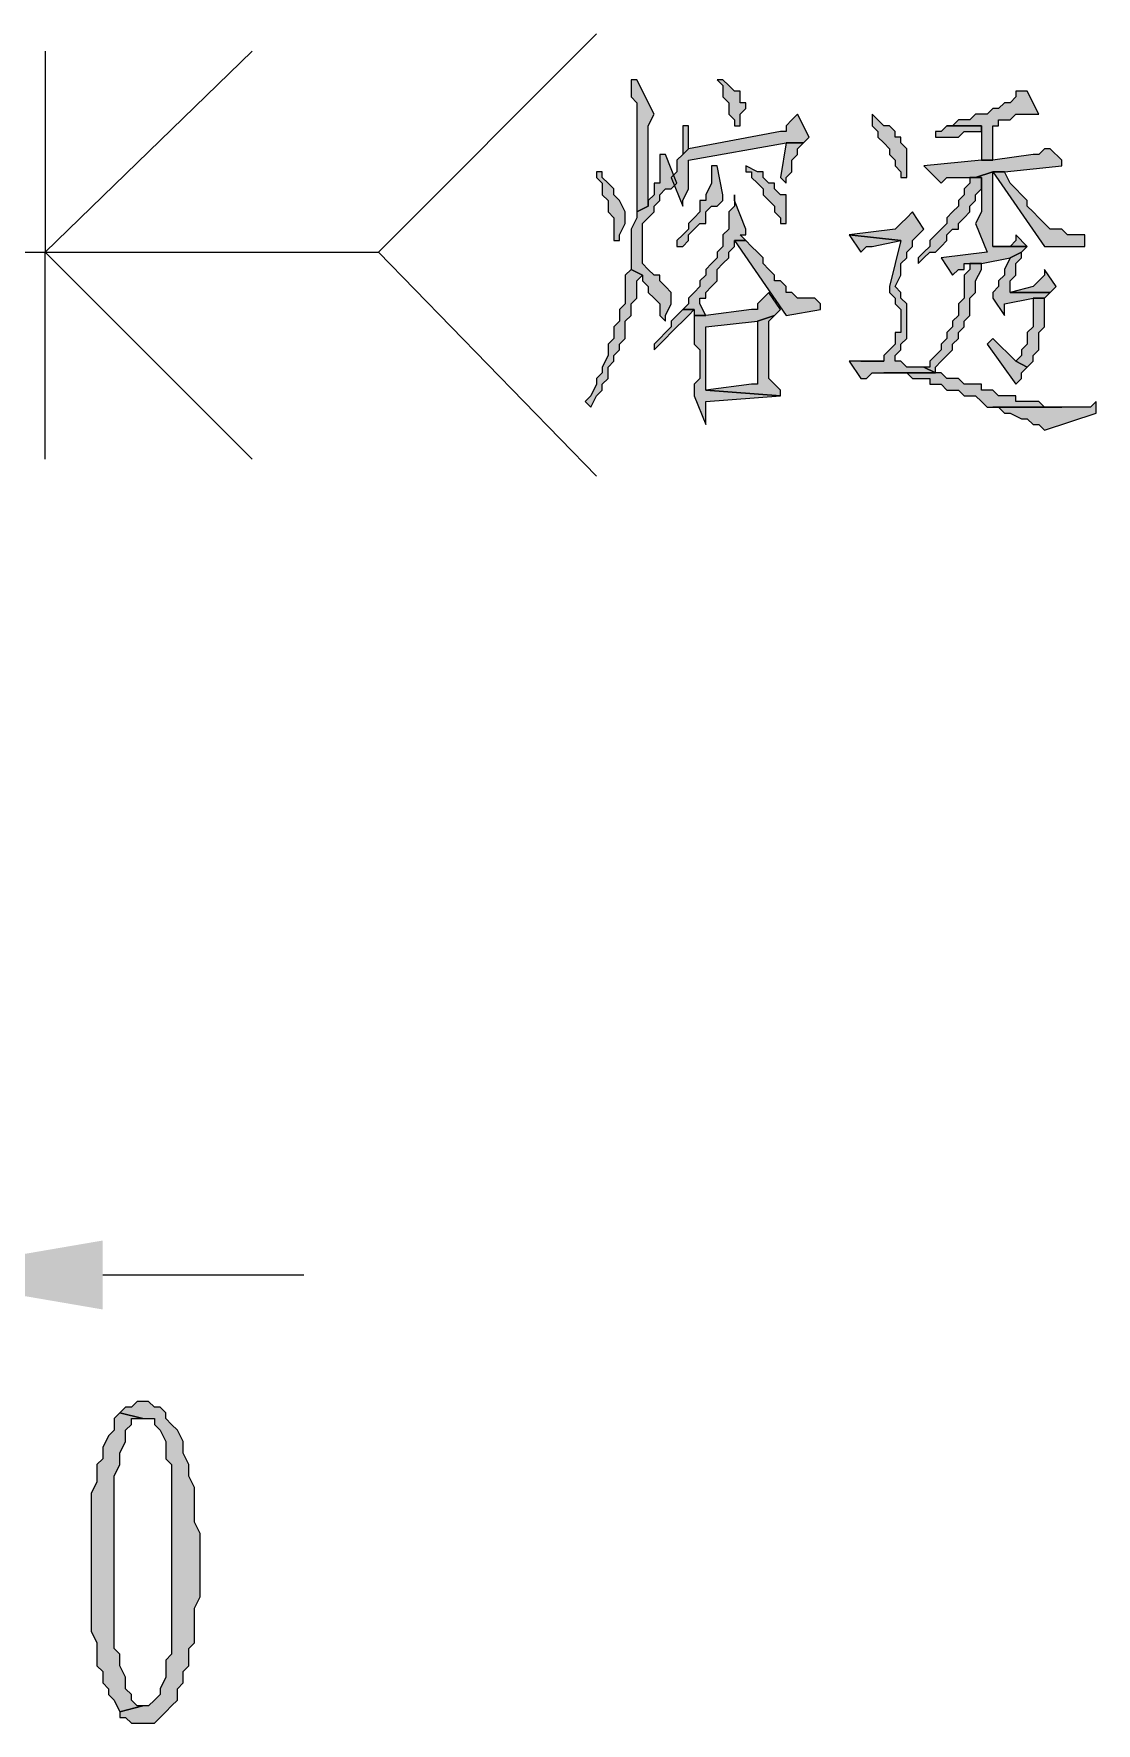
# Model space of a CAD drawing. Header units: millimetres. Extents: x 24 to 410, y 10 to 282.
# Drawn here: x 201.04 to 208.87, y 129.29 to 141.73 of the extents above; entities that cross this region are included whole.
import ezdxf

# ---------------------------------------------------------------- set-up
doc = ezdxf.new("R2010")
doc.units = ezdxf.units.MM

msp = doc.modelspace()

# ---------------------------------------------------------------- hatches: boundary and pattern name
h = msp.add_hatch(color=256)
h.dxf.hatch_style = 2
h.paths.add_polyline_path([(205.486, 141.393333), (205.443667, 141.393333), (205.443667, 141.351), (205.443667, 141.266333), (205.486, 141.224), (205.486, 140.419667), (205.570667, 140.462), (205.570667, 140.589), (205.570667, 140.631333), (205.570667, 141.054667), (205.613, 141.139333)])
h = msp.add_hatch(color=256)
h.dxf.hatch_style = 2
h.paths.add_polyline_path([(206.078667, 141.393333), (206.121, 141.351), (206.121, 141.266333), (206.163333, 141.224), (206.163333, 141.139333), (206.205667, 141.097), (206.205667, 141.054667), (206.248, 141.054667), (206.248, 141.139333), (206.290333, 141.181667), (206.290333, 141.224), (206.248, 141.224), (206.248, 141.308667), (206.205667, 141.308667), (206.163333, 141.351), (206.121, 141.393333)])
h = msp.add_hatch(color=256)
h.dxf.hatch_style = 2
h.paths.add_polyline_path([(208.322333, 141.308667), (208.28, 141.308667), (208.28, 141.266333), (208.237667, 141.224), (208.195333, 141.224), (208.153, 141.181667), (208.110667, 141.181667), (208.068333, 141.139333), (207.983667, 141.139333), (207.941333, 141.097), (207.856667, 141.097), (207.814333, 141.054667), (207.772, 141.054667), (208.026, 141.054667), (208.026, 140.800667), (208.110667, 140.800667), (208.110667, 141.054667), (208.153, 141.054667), (208.153, 141.097), (208.237667, 141.097), (208.28, 141.139333), (208.449333, 141.139333), (208.364667, 141.308667)])
h = msp.add_hatch(color=256)
h.dxf.hatch_style = 2
h.paths.add_polyline_path([(206.671333, 141.139333), (206.629, 141.097), (206.586667, 141.054667), (206.586667, 141.012333), (206.544333, 141.012333), (205.867, 140.885333), (205.824667, 140.843), (205.782333, 140.800667), (205.782333, 140.716), (205.74, 140.673667), (205.824667, 140.462), (205.824667, 140.504333), (205.867, 140.589), (205.867, 140.800667), (206.586667, 140.927667), (206.713667, 140.927667), (206.756, 140.97)])
h = msp.add_hatch(color=256)
h.dxf.hatch_style = 2
h.paths.add_polyline_path([(207.221667, 141.139333), (207.221667, 141.054667), (207.264, 141.012333), (207.264, 140.97), (207.306333, 140.927667), (207.348667, 140.885333), (207.348667, 140.843), (207.391, 140.800667), (207.391, 140.758333), (207.433333, 140.716), (207.433333, 140.673667), (207.475667, 140.673667), (207.475667, 140.885333), (207.433333, 140.927667), (207.433333, 140.97), (207.391, 140.97), (207.391, 141.012333), (207.348667, 141.054667), (207.306333, 141.054667), (207.264, 141.097)])
h = msp.add_hatch(color=256)
h.dxf.hatch_style = 2
h.paths.add_polyline_path([(205.867, 141.054667), (205.824667, 141.054667), (205.824667, 141.012333), (205.824667, 140.843), (205.867, 140.885333)])
h = msp.add_hatch(color=256)
h.dxf.hatch_style = 2
h.paths.add_polyline_path([(207.772, 141.054667), (207.729667, 141.012333), (207.687333, 141.012333), (207.687333, 140.97), (207.856667, 140.97), (207.899, 141.012333), (208.026, 141.012333), (208.026, 141.054667)])
h = msp.add_hatch(color=256)
h.dxf.hatch_style = 2
h.paths.add_polyline_path([(206.713667, 140.927667), (206.586667, 140.927667), (206.544333, 140.673667), (206.586667, 140.631333), (206.586667, 140.673667), (206.629, 140.716), (206.629, 140.800667), (206.671333, 140.843), (206.671333, 140.885333)])
h = msp.add_hatch(color=256)
h.dxf.hatch_style = 2
h.paths.add_polyline_path([(205.697667, 140.843), (205.655333, 140.843), (205.655333, 140.800667), (205.655333, 140.631333), (205.613, 140.631333), (205.613, 140.546667), (205.570667, 140.504333), (205.570667, 140.462), (205.486, 140.419667), (205.486, 140.377333), (205.443667, 140.292667), (205.443667, 139.996333), (205.528333, 139.954), (205.528333, 139.911667), (205.570667, 139.869333), (205.570667, 139.827), (205.613, 139.784667), (205.655333, 139.742333), (205.655333, 139.7), (205.655333, 139.657667), (205.697667, 139.615333), (205.697667, 139.657667), (205.74, 139.742333), (205.74, 139.827), (205.697667, 139.869333), (205.655333, 139.911667), (205.655333, 139.954), (205.613, 139.954), (205.570667, 139.996333), (205.528333, 140.038667), (205.528333, 140.335), (205.570667, 140.377333), (205.613, 140.419667), (205.613, 140.462), (205.655333, 140.504333), (205.655333, 140.546667), (205.697667, 140.589), (205.74, 140.589), (205.782333, 140.631333)])
h = msp.add_hatch(color=256)
h.dxf.hatch_style = 2
h.paths.add_polyline_path([(208.534, 140.885333), (208.491667, 140.885333), (208.449333, 140.843), (208.407, 140.843), (208.110667, 140.800667), (208.026, 140.800667), (207.602667, 140.758333), (207.729667, 140.631333), (207.772, 140.673667), (207.983667, 140.673667), (208.110667, 140.716), (208.195333, 140.716), (208.618667, 140.758333), (208.618667, 140.800667)])
h = msp.add_hatch(color=256)
h.dxf.hatch_style = 2
h.paths.add_polyline_path([(205.232, 140.716), (205.189667, 140.716), (205.189667, 140.673667), (205.232, 140.631333), (205.232, 140.546667), (205.274333, 140.504333), (205.274333, 140.419667), (205.316667, 140.377333), (205.316667, 140.208), (205.359, 140.208), (205.359, 140.250333), (205.401333, 140.335), (205.401333, 140.419667), (205.359, 140.504333), (205.316667, 140.546667), (205.316667, 140.589), (205.274333, 140.631333), (205.232, 140.673667)])
h = msp.add_hatch(color=256)
h.dxf.hatch_style = 2
h.paths.add_polyline_path([(206.036333, 140.758333), (206.036333, 140.631333), (205.994, 140.546667), (205.994, 140.504333), (205.951667, 140.504333), (205.951667, 140.419667), (205.909333, 140.377333), (205.867, 140.335), (205.867, 140.292667), (205.824667, 140.250333), (205.782333, 140.208), (205.782333, 140.165667), (205.824667, 140.165667), (205.867, 140.208), (205.867, 140.250333), (205.909333, 140.292667), (205.951667, 140.335), (205.994, 140.335), (205.994, 140.377333), (205.994, 140.419667), (206.036333, 140.462), (206.078667, 140.462), (206.121, 140.504333), (206.121, 140.546667), (206.078667, 140.758333)])
h = msp.add_hatch(color=256)
h.dxf.hatch_style = 2
h.paths.add_polyline_path([(206.290333, 140.758333), (206.290333, 140.716), (206.332667, 140.716), (206.332667, 140.673667), (206.375, 140.631333), (206.417333, 140.589), (206.417333, 140.546667), (206.459667, 140.504333), (206.502, 140.462), (206.502, 140.419667), (206.544333, 140.377333), (206.544333, 140.335), (206.586667, 140.335), (206.586667, 140.546667), (206.544333, 140.546667), (206.502, 140.589), (206.502, 140.631333), (206.459667, 140.631333), (206.417333, 140.673667), (206.417333, 140.716), (206.375, 140.716)])
h = msp.add_hatch(color=256)
h.dxf.hatch_style = 2
h.paths.add_polyline_path([(207.941333, 140.673667), (207.941333, 140.631333), (207.899, 140.589), (207.899, 140.546667), (207.856667, 140.504333), (207.856667, 140.462), (207.814333, 140.419667), (207.772, 140.377333), (207.772, 140.335), (207.729667, 140.292667), (207.687333, 140.250333), (207.645, 140.208), (207.645, 140.165667), (207.602667, 140.123333), (207.560333, 140.081), (207.560333, 140.038667), (207.602667, 140.081), (207.645, 140.123333), (207.687333, 140.123333), (207.729667, 140.165667), (207.772, 140.208), (207.772, 140.250333), (207.814333, 140.292667), (207.856667, 140.292667), (207.856667, 140.335), (207.899, 140.377333), (207.941333, 140.419667), (207.941333, 140.462), (207.983667, 140.504333), (207.983667, 140.546667), (208.026, 140.589), (208.026, 140.673667)])
h = msp.add_hatch(color=256)
h.dxf.hatch_style = 2
h.paths.add_polyline_path([(208.110667, 140.716), (207.983667, 140.673667), (207.941333, 140.673667), (208.026, 140.673667), (208.026, 140.419667), (207.983667, 140.335), (208.068333, 140.123333), (207.729667, 140.081), (207.814333, 139.954), (207.856667, 139.996333), (207.899, 139.996333), (207.899, 140.038667), (208.026, 140.038667), (208.237667, 140.081), (208.322333, 140.123333), (208.364667, 140.165667), (208.110667, 140.165667), (208.110667, 140.462)])
h = msp.add_hatch(color=256)
h.dxf.hatch_style = 2
h.paths.add_polyline_path([(208.195333, 140.716), (208.110667, 140.716), (208.491667, 140.165667), (208.788, 140.165667), (208.788, 140.250333), (208.661, 140.250333), (208.618667, 140.292667), (208.534, 140.292667), (208.491667, 140.335), (208.449333, 140.377333), (208.407, 140.419667), (208.364667, 140.462), (208.364667, 140.504333), (208.322333, 140.546667), (208.28, 140.589), (208.237667, 140.631333)])
h = msp.add_hatch(color=256)
h.dxf.hatch_style = 2
h.paths.add_polyline_path([(206.205667, 140.546667), (206.205667, 140.462), (206.163333, 140.419667), (206.163333, 140.292667), (206.121, 140.250333), (206.121, 140.165667), (206.078667, 140.123333), (206.078667, 140.081), (206.036333, 140.038667), (205.994, 139.996333), (205.994, 139.954), (205.951667, 139.911667), (205.951667, 139.869333), (205.909333, 139.827), (205.867, 139.784667), (205.867, 139.742333), (205.824667, 139.7), (205.909333, 139.7), (205.909333, 139.657667), (205.994, 139.657667), (205.951667, 139.742333), (205.951667, 139.784667), (205.994, 139.784667), (205.994, 139.827), (206.036333, 139.869333), (206.078667, 139.911667), (206.078667, 139.996333), (206.121, 140.038667), (206.163333, 140.081), (206.163333, 140.123333), (206.205667, 140.165667), (206.205667, 140.208), (206.290333, 140.208), (206.248, 140.250333), (206.290333, 140.250333), (206.290333, 140.292667), (206.205667, 140.504333)])
h = msp.add_hatch(color=256)
h.dxf.hatch_style = 2
h.paths.add_polyline_path([(207.518, 140.419667), (207.475667, 140.377333), (207.433333, 140.335), (207.391, 140.292667), (207.052333, 140.250333), (207.433333, 140.208), (207.348667, 139.869333), (207.348667, 139.827), (207.391, 139.784667), (207.391, 139.742333), (207.433333, 139.7), (207.433333, 139.530667), (207.391, 139.530667), (207.391, 139.446), (207.348667, 139.403667), (207.306333, 139.361333), (207.306333, 139.319), (207.137, 139.319), (207.052333, 139.319), (207.137, 139.192), (207.179333, 139.192), (207.221667, 139.234333), (207.687333, 139.234333), (207.602667, 139.276667), (207.475667, 139.276667), (207.433333, 139.319), (207.391, 139.319), (207.391, 139.361333), (207.433333, 139.403667), (207.433333, 139.446), (207.475667, 139.488333), (207.475667, 139.742333), (207.433333, 139.784667), (207.433333, 139.827), (207.391, 139.869333), (207.433333, 139.954), (207.433333, 140.038667), (207.475667, 140.081), (207.475667, 140.123333), (207.518, 140.165667), (207.518, 140.208), (207.560333, 140.250333), (207.602667, 140.292667)])
h = msp.add_hatch(color=256)
h.dxf.hatch_style = 2
h.paths.add_polyline_path([(206.290333, 140.208), (206.205667, 140.208), (206.586667, 139.657667), (206.840667, 139.7), (206.840667, 139.742333), (206.798333, 139.784667), (206.671333, 139.784667), (206.629, 139.827), (206.586667, 139.827), (206.586667, 139.869333), (206.544333, 139.911667), (206.502, 139.911667), (206.502, 139.954), (206.459667, 139.996333), (206.417333, 140.038667), (206.417333, 140.081), (206.375, 140.123333), (206.332667, 140.165667)])
h = msp.add_hatch(color=256)
h.dxf.hatch_style = 2
h.paths.add_polyline_path([(207.052333, 140.250333), (207.137, 140.123333), (207.179333, 140.165667), (207.221667, 140.165667), (207.433333, 140.208)])
h = msp.add_hatch(color=256)
h.dxf.hatch_style = 2
h.paths.add_polyline_path([(208.28, 140.250333), (208.28, 140.208), (208.237667, 140.165667), (208.110667, 140.165667), (208.364667, 140.165667)])
h = msp.add_hatch(color=256)
h.dxf.hatch_style = 2
h.paths.add_polyline_path([(208.026, 140.038667), (207.941333, 140.038667), (207.941333, 139.996333), (207.899, 139.954), (207.899, 139.784667), (207.856667, 139.742333), (207.856667, 139.657667), (207.814333, 139.615333), (207.814333, 139.573), (207.772, 139.530667), (207.772, 139.488333), (207.729667, 139.446), (207.729667, 139.403667), (207.687333, 139.361333), (207.645, 139.319), (207.645, 139.276667), (207.602667, 139.276667), (207.687333, 139.234333), (207.687333, 139.276667), (207.729667, 139.319), (207.772, 139.361333), (207.814333, 139.403667), (207.814333, 139.446), (207.856667, 139.488333), (207.856667, 139.530667), (207.899, 139.573), (207.899, 139.615333), (207.941333, 139.657667), (207.941333, 139.784667), (207.983667, 139.827), (207.983667, 139.911667), (208.026, 139.996333)])
h = msp.add_hatch(color=256)
h.dxf.hatch_style = 2
h.paths.add_polyline_path([(208.322333, 140.123333), (208.237667, 140.081), (208.195333, 139.996333), (208.195333, 139.954), (208.153, 139.911667), (208.153, 139.869333), (208.110667, 139.827), (208.110667, 139.784667), (208.195333, 139.657667), (208.195333, 139.742333), (208.407, 139.784667), (208.491667, 139.784667), (208.534, 139.827), (208.237667, 139.827), (208.237667, 139.869333), (208.237667, 139.911667), (208.28, 139.954), (208.28, 140.038667), (208.322333, 140.081)])
h = msp.add_hatch(color=256)
h.dxf.hatch_style = 2
h.paths.add_polyline_path([(205.443667, 139.996333), (205.401333, 139.954), (205.401333, 139.742333), (205.359, 139.7), (205.359, 139.615333), (205.316667, 139.573), (205.316667, 139.488333), (205.274333, 139.446), (205.274333, 139.361333), (205.232, 139.276667), (205.232, 139.234333), (205.189667, 139.192), (205.189667, 139.149667), (205.147333, 139.065), (205.105, 139.022667), (205.147333, 138.980333), (205.189667, 139.065), (205.232, 139.107333), (205.232, 139.149667), (205.274333, 139.192), (205.274333, 139.276667), (205.316667, 139.319), (205.316667, 139.361333), (205.359, 139.403667), (205.359, 139.446), (205.401333, 139.488333), (205.401333, 139.615333), (205.443667, 139.657667), (205.443667, 139.742333), (205.486, 139.784667), (205.486, 139.911667), (205.528333, 139.954)])
h = msp.add_hatch(color=256)
h.dxf.hatch_style = 2
h.paths.add_polyline_path([(208.491667, 139.996333), (208.491667, 139.954), (208.449333, 139.911667), (208.407, 139.869333), (208.237667, 139.827), (208.534, 139.827), (208.576333, 139.869333)])
h = msp.add_hatch(color=256)
h.dxf.hatch_style = 2
h.paths.add_polyline_path([(206.459667, 139.827), (206.417333, 139.784667), (206.375, 139.742333), (206.375, 139.7), (206.332667, 139.7), (205.994, 139.657667), (205.909333, 139.657667), (205.909333, 139.615333), (205.909333, 139.446), (205.951667, 139.403667), (205.951667, 139.192), (205.909333, 139.149667), (205.909333, 139.065), (205.994, 138.853333), (205.994, 139.022667), (206.544333, 139.065), (205.994, 139.107333), (205.994, 139.573), (206.375, 139.615333), (206.502, 139.657667), (206.544333, 139.7)])
h = msp.add_hatch(color=256)
h.dxf.hatch_style = 2
h.paths.add_polyline_path([(208.491667, 139.784667), (208.407, 139.784667), (208.407, 139.742333), (208.407, 139.573), (208.364667, 139.530667), (208.364667, 139.446), (208.322333, 139.403667), (208.322333, 139.361333), (208.28, 139.319), (208.364667, 139.276667), (208.407, 139.319), (208.407, 139.361333), (208.449333, 139.403667), (208.449333, 139.530667), (208.491667, 139.573)])
h = msp.add_hatch(color=256)
h.dxf.hatch_style = 2
h.paths.add_polyline_path([(205.824667, 139.7), (205.782333, 139.657667), (205.74, 139.615333), (205.74, 139.573), (205.697667, 139.530667), (205.655333, 139.488333), (205.613, 139.446), (205.613, 139.403667), (205.655333, 139.446), (205.697667, 139.488333), (205.74, 139.530667), (205.782333, 139.573), (205.824667, 139.615333), (205.867, 139.657667), (205.909333, 139.7)])
h = msp.add_hatch(color=256)
h.dxf.hatch_style = 2
h.paths.add_polyline_path([(206.502, 139.657667), (206.375, 139.615333), (206.375, 139.149667), (206.332667, 139.149667), (205.994, 139.107333), (206.544333, 139.065), (206.544333, 139.107333), (206.459667, 139.192), (206.459667, 139.615333)])
h = msp.add_hatch(color=256)
h.dxf.hatch_style = 2
h.paths.add_polyline_path([(208.110667, 139.488333), (208.068333, 139.446), (208.28, 139.149667), (208.322333, 139.192), (208.322333, 139.234333), (208.364667, 139.276667), (208.28, 139.319)])
h = msp.add_hatch(color=256)
h.dxf.hatch_style = 2
h.paths.add_polyline_path([(207.221667, 139.319), (207.137, 139.319), (207.306333, 139.319)])
h = msp.add_hatch(color=256)
h.dxf.hatch_style = 2
h.paths.add_polyline_path([(207.687333, 139.234333), (207.306333, 139.234333), (207.348667, 139.234333), (207.475667, 139.234333), (207.518, 139.192), (207.645, 139.192), (207.645, 139.149667), (207.729667, 139.149667), (207.772, 139.107333), (207.856667, 139.107333), (207.899, 139.065), (207.983667, 139.065), (208.026, 139.022667), (208.068333, 138.980333), (208.110667, 138.980333), (208.618667, 138.980333), (208.491667, 138.980333), (208.449333, 139.022667), (208.28, 139.022667), (208.28, 139.065), (208.153, 139.065), (208.110667, 139.107333), (208.026, 139.107333), (208.026, 139.149667), (207.899, 139.149667), (207.856667, 139.192), (207.772, 139.192), (207.729667, 139.234333)])
h = msp.add_hatch(color=256)
h.dxf.hatch_style = 2
h.paths.add_polyline_path([(208.872667, 139.022667), (208.830333, 138.980333), (208.110667, 138.980333), (208.153, 138.980333), (208.195333, 138.938), (208.237667, 138.938), (208.322333, 138.895667), (208.364667, 138.895667), (208.407, 138.853333), (208.449333, 138.853333), (208.491667, 138.811), (208.872667, 138.938)])
h = msp.add_hatch(color=256)
h.dxf.hatch_style = 2
h.paths.add_polyline_path([(201.549, 132.842), (201.549, 132.334), (200.067333, 132.588)])
h = msp.add_hatch(color=256)
h.dxf.hatch_style = 2
h.paths.add_polyline_path([(201.676, 131.572), (201.633667, 131.529667), (201.633667, 131.445), (201.591333, 131.402667), (201.549, 131.318), (201.549, 131.233333), (201.506667, 131.191), (201.506667, 131.064), (201.464333, 130.979333), (201.464333, 129.963333), (201.506667, 129.878667), (201.506667, 129.836333), (201.506667, 129.709333), (201.549, 129.667), (201.549, 129.582333), (201.591333, 129.54), (201.591333, 129.497667), (201.633667, 129.455333), (201.676, 129.370667), (201.845333, 129.413), (201.803, 129.413), (201.760667, 129.455333), (201.760667, 129.497667), (201.718333, 129.54), (201.718333, 129.624667), (201.676, 129.709333), (201.676, 129.794), (201.633667, 129.836333), (201.633667, 131.106333), (201.676, 131.191), (201.676, 131.275667), (201.718333, 131.360333), (201.718333, 131.445), (201.760667, 131.487333), (201.760667, 131.529667), (201.803, 131.529667), (201.845333, 131.529667)])
h = msp.add_hatch(color=256)
h.dxf.hatch_style = 2
h.paths.add_polyline_path([(201.845333, 131.656667), (201.803, 131.656667), (201.760667, 131.614333), (201.718333, 131.614333), (201.676, 131.572), (201.845333, 131.529667), (201.93, 131.529667), (201.93, 131.487333), (201.972333, 131.445), (202.014667, 131.360333), (202.014667, 131.233333), (202.057, 131.191), (202.057, 130.471333), (202.057, 130.429), (202.057, 129.794), (202.014667, 129.751667), (202.014667, 129.624667), (201.972333, 129.54), (201.972333, 129.497667), (201.93, 129.455333), (201.887667, 129.413), (201.845333, 129.413), (201.676, 129.370667), (201.676, 129.328333), (201.718333, 129.328333), (201.760667, 129.286), (201.93, 129.286), (201.972333, 129.328333), (202.014667, 129.370667), (202.057, 129.413), (202.099333, 129.455333), (202.099333, 129.54), (202.141667, 129.582333), (202.141667, 129.667), (202.184, 129.709333), (202.184, 129.836333), (202.226333, 129.878667), (202.226333, 130.132667), (202.268667, 130.217333), (202.268667, 130.683), (202.226333, 130.767667), (202.226333, 131.021667), (202.184, 131.106333), (202.184, 131.191), (202.141667, 131.275667), (202.141667, 131.360333), (202.099333, 131.445), (202.057, 131.487333), (202.014667, 131.529667), (202.014667, 131.572), (201.972333, 131.614333), (201.93, 131.614333), (201.887667, 131.656667)])

# ---------------------------------------------------------------- linework, layer by layer
at = {"lineweight": 0}
for points in [[(205.189667, 141.732), (203.581, 140.123333), (205.189667, 138.472333)], [(201.125667, 141.605), (201.125667, 140.123333), (202.649667, 141.605)], [(199.940333, 138.176), (200.575333, 140.123333), (203.581, 140.123333)], [(201.125667, 138.599333), (201.125667, 140.123333), (202.649667, 138.599333)], [(201.549, 132.588), (203.030667, 132.588)]]:
    msp.add_lwpolyline(points, dxfattribs=at)
for points in [[(205.486, 141.393333), (205.443667, 141.393333), (205.443667, 141.351), (205.443667, 141.266333), (205.486, 141.224), (205.486, 140.419667), (205.570667, 140.462), (205.570667, 140.589), (205.570667, 140.631333), (205.570667, 141.054667), (205.613, 141.139333)], [(206.078667, 141.393333), (206.121, 141.351), (206.121, 141.266333), (206.163333, 141.224), (206.163333, 141.139333), (206.205667, 141.097), (206.205667, 141.054667), (206.248, 141.054667), (206.248, 141.139333), (206.290333, 141.181667), (206.290333, 141.224), (206.248, 141.224), (206.248, 141.308667), (206.205667, 141.308667), (206.163333, 141.351), (206.121, 141.393333)], [(208.322333, 141.308667), (208.28, 141.308667), (208.28, 141.266333), (208.237667, 141.224), (208.195333, 141.224), (208.153, 141.181667), (208.110667, 141.181667), (208.068333, 141.139333), (207.983667, 141.139333), (207.941333, 141.097), (207.856667, 141.097), (207.814333, 141.054667), (207.772, 141.054667), (208.026, 141.054667), (208.026, 140.800667), (208.110667, 140.800667), (208.110667, 141.054667), (208.153, 141.054667), (208.153, 141.097), (208.237667, 141.097), (208.28, 141.139333), (208.449333, 141.139333), (208.364667, 141.308667)], [(206.671333, 141.139333), (206.629, 141.097), (206.586667, 141.054667), (206.586667, 141.012333), (206.544333, 141.012333), (205.867, 140.885333), (205.824667, 140.843), (205.782333, 140.800667), (205.782333, 140.716), (205.74, 140.673667), (205.824667, 140.462), (205.824667, 140.504333), (205.867, 140.589), (205.867, 140.800667), (206.586667, 140.927667), (206.713667, 140.927667), (206.756, 140.97)], [(207.221667, 141.139333), (207.221667, 141.054667), (207.264, 141.012333), (207.264, 140.97), (207.306333, 140.927667), (207.348667, 140.885333), (207.348667, 140.843), (207.391, 140.800667), (207.391, 140.758333), (207.433333, 140.716), (207.433333, 140.673667), (207.475667, 140.673667), (207.475667, 140.885333), (207.433333, 140.927667), (207.433333, 140.97), (207.391, 140.97), (207.391, 141.012333), (207.348667, 141.054667), (207.306333, 141.054667), (207.264, 141.097)], [(205.867, 141.054667), (205.824667, 141.054667), (205.824667, 141.012333), (205.824667, 140.843), (205.867, 140.885333)], [(207.772, 141.054667), (207.729667, 141.012333), (207.687333, 141.012333), (207.687333, 140.97), (207.856667, 140.97), (207.899, 141.012333), (208.026, 141.012333), (208.026, 141.054667)], [(206.713667, 140.927667), (206.586667, 140.927667), (206.544333, 140.673667), (206.586667, 140.631333), (206.586667, 140.673667), (206.629, 140.716), (206.629, 140.800667), (206.671333, 140.843), (206.671333, 140.885333)], [(205.697667, 140.843), (205.655333, 140.843), (205.655333, 140.800667), (205.655333, 140.631333), (205.613, 140.631333), (205.613, 140.546667), (205.570667, 140.504333), (205.570667, 140.462), (205.486, 140.419667), (205.486, 140.377333), (205.443667, 140.292667), (205.443667, 139.996333), (205.528333, 139.954), (205.528333, 139.911667), (205.570667, 139.869333), (205.570667, 139.827), (205.613, 139.784667), (205.655333, 139.742333), (205.655333, 139.7), (205.655333, 139.657667), (205.697667, 139.615333), (205.697667, 139.657667), (205.74, 139.742333), (205.74, 139.827), (205.697667, 139.869333), (205.655333, 139.911667), (205.655333, 139.954), (205.613, 139.954), (205.570667, 139.996333), (205.528333, 140.038667), (205.528333, 140.335), (205.570667, 140.377333), (205.613, 140.419667), (205.613, 140.462), (205.655333, 140.504333), (205.655333, 140.546667), (205.697667, 140.589), (205.74, 140.589), (205.782333, 140.631333)], [(208.534, 140.885333), (208.491667, 140.885333), (208.449333, 140.843), (208.407, 140.843), (208.110667, 140.800667), (208.026, 140.800667), (207.602667, 140.758333), (207.729667, 140.631333), (207.772, 140.673667), (207.983667, 140.673667), (208.110667, 140.716), (208.195333, 140.716), (208.618667, 140.758333), (208.618667, 140.800667)], [(205.232, 140.716), (205.189667, 140.716), (205.189667, 140.673667), (205.232, 140.631333), (205.232, 140.546667), (205.274333, 140.504333), (205.274333, 140.419667), (205.316667, 140.377333), (205.316667, 140.208), (205.359, 140.208), (205.359, 140.250333), (205.401333, 140.335), (205.401333, 140.419667), (205.359, 140.504333), (205.316667, 140.546667), (205.316667, 140.589), (205.274333, 140.631333), (205.232, 140.673667)], [(206.036333, 140.758333), (206.036333, 140.631333), (205.994, 140.546667), (205.994, 140.504333), (205.951667, 140.504333), (205.951667, 140.419667), (205.909333, 140.377333), (205.867, 140.335), (205.867, 140.292667), (205.824667, 140.250333), (205.782333, 140.208), (205.782333, 140.165667), (205.824667, 140.165667), (205.867, 140.208), (205.867, 140.250333), (205.909333, 140.292667), (205.951667, 140.335), (205.994, 140.335), (205.994, 140.377333), (205.994, 140.419667), (206.036333, 140.462), (206.078667, 140.462), (206.121, 140.504333), (206.121, 140.546667), (206.078667, 140.758333)], [(206.290333, 140.758333), (206.290333, 140.716), (206.332667, 140.716), (206.332667, 140.673667), (206.375, 140.631333), (206.417333, 140.589), (206.417333, 140.546667), (206.459667, 140.504333), (206.502, 140.462), (206.502, 140.419667), (206.544333, 140.377333), (206.544333, 140.335), (206.586667, 140.335), (206.586667, 140.546667), (206.544333, 140.546667), (206.502, 140.589), (206.502, 140.631333), (206.459667, 140.631333), (206.417333, 140.673667), (206.417333, 140.716), (206.375, 140.716)], [(207.941333, 140.673667), (207.941333, 140.631333), (207.899, 140.589), (207.899, 140.546667), (207.856667, 140.504333), (207.856667, 140.462), (207.814333, 140.419667), (207.772, 140.377333), (207.772, 140.335), (207.729667, 140.292667), (207.687333, 140.250333), (207.645, 140.208), (207.645, 140.165667), (207.602667, 140.123333), (207.560333, 140.081), (207.560333, 140.038667), (207.602667, 140.081), (207.645, 140.123333), (207.687333, 140.123333), (207.729667, 140.165667), (207.772, 140.208), (207.772, 140.250333), (207.814333, 140.292667), (207.856667, 140.292667), (207.856667, 140.335), (207.899, 140.377333), (207.941333, 140.419667), (207.941333, 140.462), (207.983667, 140.504333), (207.983667, 140.546667), (208.026, 140.589), (208.026, 140.673667)], [(208.110667, 140.716), (207.983667, 140.673667), (207.941333, 140.673667), (208.026, 140.673667), (208.026, 140.419667), (207.983667, 140.335), (208.068333, 140.123333), (207.729667, 140.081), (207.814333, 139.954), (207.856667, 139.996333), (207.899, 139.996333), (207.899, 140.038667), (208.026, 140.038667), (208.237667, 140.081), (208.322333, 140.123333), (208.364667, 140.165667), (208.110667, 140.165667), (208.110667, 140.462)], [(208.195333, 140.716), (208.110667, 140.716), (208.491667, 140.165667), (208.788, 140.165667), (208.788, 140.250333), (208.661, 140.250333), (208.618667, 140.292667), (208.534, 140.292667), (208.491667, 140.335), (208.449333, 140.377333), (208.407, 140.419667), (208.364667, 140.462), (208.364667, 140.504333), (208.322333, 140.546667), (208.28, 140.589), (208.237667, 140.631333)], [(206.205667, 140.546667), (206.205667, 140.462), (206.163333, 140.419667), (206.163333, 140.292667), (206.121, 140.250333), (206.121, 140.165667), (206.078667, 140.123333), (206.078667, 140.081), (206.036333, 140.038667), (205.994, 139.996333), (205.994, 139.954), (205.951667, 139.911667), (205.951667, 139.869333), (205.909333, 139.827), (205.867, 139.784667), (205.867, 139.742333), (205.824667, 139.7), (205.909333, 139.7), (205.909333, 139.657667), (205.994, 139.657667), (205.951667, 139.742333), (205.951667, 139.784667), (205.994, 139.784667), (205.994, 139.827), (206.036333, 139.869333), (206.078667, 139.911667), (206.078667, 139.996333), (206.121, 140.038667), (206.163333, 140.081), (206.163333, 140.123333), (206.205667, 140.165667), (206.205667, 140.208), (206.290333, 140.208), (206.248, 140.250333), (206.290333, 140.250333), (206.290333, 140.292667), (206.205667, 140.504333)], [(207.518, 140.419667), (207.475667, 140.377333), (207.433333, 140.335), (207.391, 140.292667), (207.052333, 140.250333), (207.433333, 140.208), (207.348667, 139.869333), (207.348667, 139.827), (207.391, 139.784667), (207.391, 139.742333), (207.433333, 139.7), (207.433333, 139.530667), (207.391, 139.530667), (207.391, 139.446), (207.348667, 139.403667), (207.306333, 139.361333), (207.306333, 139.319), (207.137, 139.319), (207.052333, 139.319), (207.137, 139.192), (207.179333, 139.192), (207.221667, 139.234333), (207.687333, 139.234333), (207.602667, 139.276667), (207.475667, 139.276667), (207.433333, 139.319), (207.391, 139.319), (207.391, 139.361333), (207.433333, 139.403667), (207.433333, 139.446), (207.475667, 139.488333), (207.475667, 139.742333), (207.433333, 139.784667), (207.433333, 139.827), (207.391, 139.869333), (207.433333, 139.954), (207.433333, 140.038667), (207.475667, 140.081), (207.475667, 140.123333), (207.518, 140.165667), (207.518, 140.208), (207.560333, 140.250333), (207.602667, 140.292667)], [(206.290333, 140.208), (206.205667, 140.208), (206.586667, 139.657667), (206.840667, 139.7), (206.840667, 139.742333), (206.798333, 139.784667), (206.671333, 139.784667), (206.629, 139.827), (206.586667, 139.827), (206.586667, 139.869333), (206.544333, 139.911667), (206.502, 139.911667), (206.502, 139.954), (206.459667, 139.996333), (206.417333, 140.038667), (206.417333, 140.081), (206.375, 140.123333), (206.332667, 140.165667)], [(207.052333, 140.250333), (207.137, 140.123333), (207.179333, 140.165667), (207.221667, 140.165667), (207.433333, 140.208)], [(208.28, 140.250333), (208.28, 140.208), (208.237667, 140.165667), (208.110667, 140.165667), (208.364667, 140.165667)], [(208.026, 140.038667), (207.941333, 140.038667), (207.941333, 139.996333), (207.899, 139.954), (207.899, 139.784667), (207.856667, 139.742333), (207.856667, 139.657667), (207.814333, 139.615333), (207.814333, 139.573), (207.772, 139.530667), (207.772, 139.488333), (207.729667, 139.446), (207.729667, 139.403667), (207.687333, 139.361333), (207.645, 139.319), (207.645, 139.276667), (207.602667, 139.276667), (207.687333, 139.234333), (207.687333, 139.276667), (207.729667, 139.319), (207.772, 139.361333), (207.814333, 139.403667), (207.814333, 139.446), (207.856667, 139.488333), (207.856667, 139.530667), (207.899, 139.573), (207.899, 139.615333), (207.941333, 139.657667), (207.941333, 139.784667), (207.983667, 139.827), (207.983667, 139.911667), (208.026, 139.996333)], [(208.322333, 140.123333), (208.237667, 140.081), (208.195333, 139.996333), (208.195333, 139.954), (208.153, 139.911667), (208.153, 139.869333), (208.110667, 139.827), (208.110667, 139.784667), (208.195333, 139.657667), (208.195333, 139.742333), (208.407, 139.784667), (208.491667, 139.784667), (208.534, 139.827), (208.237667, 139.827), (208.237667, 139.869333), (208.237667, 139.911667), (208.28, 139.954), (208.28, 140.038667), (208.322333, 140.081)], [(205.443667, 139.996333), (205.401333, 139.954), (205.401333, 139.742333), (205.359, 139.7), (205.359, 139.615333), (205.316667, 139.573), (205.316667, 139.488333), (205.274333, 139.446), (205.274333, 139.361333), (205.232, 139.276667), (205.232, 139.234333), (205.189667, 139.192), (205.189667, 139.149667), (205.147333, 139.065), (205.105, 139.022667), (205.147333, 138.980333), (205.189667, 139.065), (205.232, 139.107333), (205.232, 139.149667), (205.274333, 139.192), (205.274333, 139.276667), (205.316667, 139.319), (205.316667, 139.361333), (205.359, 139.403667), (205.359, 139.446), (205.401333, 139.488333), (205.401333, 139.615333), (205.443667, 139.657667), (205.443667, 139.742333), (205.486, 139.784667), (205.486, 139.911667), (205.528333, 139.954)], [(208.491667, 139.996333), (208.491667, 139.954), (208.449333, 139.911667), (208.407, 139.869333), (208.237667, 139.827), (208.534, 139.827), (208.576333, 139.869333)], [(206.459667, 139.827), (206.417333, 139.784667), (206.375, 139.742333), (206.375, 139.7), (206.332667, 139.7), (205.994, 139.657667), (205.909333, 139.657667), (205.909333, 139.615333), (205.909333, 139.446), (205.951667, 139.403667), (205.951667, 139.192), (205.909333, 139.149667), (205.909333, 139.065), (205.994, 138.853333), (205.994, 139.022667), (206.544333, 139.065), (205.994, 139.107333), (205.994, 139.573), (206.375, 139.615333), (206.502, 139.657667), (206.544333, 139.7)], [(208.491667, 139.784667), (208.407, 139.784667), (208.407, 139.742333), (208.407, 139.573), (208.364667, 139.530667), (208.364667, 139.446), (208.322333, 139.403667), (208.322333, 139.361333), (208.28, 139.319), (208.364667, 139.276667), (208.407, 139.319), (208.407, 139.361333), (208.449333, 139.403667), (208.449333, 139.530667), (208.491667, 139.573)], [(205.824667, 139.7), (205.782333, 139.657667), (205.74, 139.615333), (205.74, 139.573), (205.697667, 139.530667), (205.655333, 139.488333), (205.613, 139.446), (205.613, 139.403667), (205.655333, 139.446), (205.697667, 139.488333), (205.74, 139.530667), (205.782333, 139.573), (205.824667, 139.615333), (205.867, 139.657667), (205.909333, 139.7)], [(206.502, 139.657667), (206.375, 139.615333), (206.375, 139.149667), (206.332667, 139.149667), (205.994, 139.107333), (206.544333, 139.065), (206.544333, 139.107333), (206.459667, 139.192), (206.459667, 139.615333)], [(208.110667, 139.488333), (208.068333, 139.446), (208.28, 139.149667), (208.322333, 139.192), (208.322333, 139.234333), (208.364667, 139.276667), (208.28, 139.319)], [(207.221667, 139.319), (207.137, 139.319), (207.306333, 139.319)], [(207.687333, 139.234333), (207.306333, 139.234333), (207.348667, 139.234333), (207.475667, 139.234333), (207.518, 139.192), (207.645, 139.192), (207.645, 139.149667), (207.729667, 139.149667), (207.772, 139.107333), (207.856667, 139.107333), (207.899, 139.065), (207.983667, 139.065), (208.026, 139.022667), (208.068333, 138.980333), (208.110667, 138.980333), (208.618667, 138.980333), (208.491667, 138.980333), (208.449333, 139.022667), (208.28, 139.022667), (208.28, 139.065), (208.153, 139.065), (208.110667, 139.107333), (208.026, 139.107333), (208.026, 139.149667), (207.899, 139.149667), (207.856667, 139.192), (207.772, 139.192), (207.729667, 139.234333)], [(208.872667, 139.022667), (208.830333, 138.980333), (208.110667, 138.980333), (208.153, 138.980333), (208.195333, 138.938), (208.237667, 138.938), (208.322333, 138.895667), (208.364667, 138.895667), (208.407, 138.853333), (208.449333, 138.853333), (208.491667, 138.811), (208.872667, 138.938)], [(201.676, 131.572), (201.633667, 131.529667), (201.633667, 131.445), (201.591333, 131.402667), (201.549, 131.318), (201.549, 131.233333), (201.506667, 131.191), (201.506667, 131.064), (201.464333, 130.979333), (201.464333, 129.963333), (201.506667, 129.878667), (201.506667, 129.836333), (201.506667, 129.709333), (201.549, 129.667), (201.549, 129.582333), (201.591333, 129.54), (201.591333, 129.497667), (201.633667, 129.455333), (201.676, 129.370667), (201.845333, 129.413), (201.803, 129.413), (201.760667, 129.455333), (201.760667, 129.497667), (201.718333, 129.54), (201.718333, 129.624667), (201.676, 129.709333), (201.676, 129.794), (201.633667, 129.836333), (201.633667, 131.106333), (201.676, 131.191), (201.676, 131.275667), (201.718333, 131.360333), (201.718333, 131.445), (201.760667, 131.487333), (201.760667, 131.529667), (201.803, 131.529667), (201.845333, 131.529667)], [(201.845333, 131.656667), (201.803, 131.656667), (201.760667, 131.614333), (201.718333, 131.614333), (201.676, 131.572), (201.845333, 131.529667), (201.93, 131.529667), (201.93, 131.487333), (201.972333, 131.445), (202.014667, 131.360333), (202.014667, 131.233333), (202.057, 131.191), (202.057, 130.471333), (202.057, 130.429), (202.057, 129.794), (202.014667, 129.751667), (202.014667, 129.624667), (201.972333, 129.54), (201.972333, 129.497667), (201.93, 129.455333), (201.887667, 129.413), (201.845333, 129.413), (201.676, 129.370667), (201.676, 129.328333), (201.718333, 129.328333), (201.760667, 129.286), (201.93, 129.286), (201.972333, 129.328333), (202.014667, 129.370667), (202.057, 129.413), (202.099333, 129.455333), (202.099333, 129.54), (202.141667, 129.582333), (202.141667, 129.667), (202.184, 129.709333), (202.184, 129.836333), (202.226333, 129.878667), (202.226333, 130.132667), (202.268667, 130.217333), (202.268667, 130.683), (202.226333, 130.767667), (202.226333, 131.021667), (202.184, 131.106333), (202.184, 131.191), (202.141667, 131.275667), (202.141667, 131.360333), (202.099333, 131.445), (202.057, 131.487333), (202.014667, 131.529667), (202.014667, 131.572), (201.972333, 131.614333), (201.93, 131.614333), (201.887667, 131.656667)]]:
    msp.add_lwpolyline(points, close=True, dxfattribs=at)

doc.saveas('drawing.dxf')
